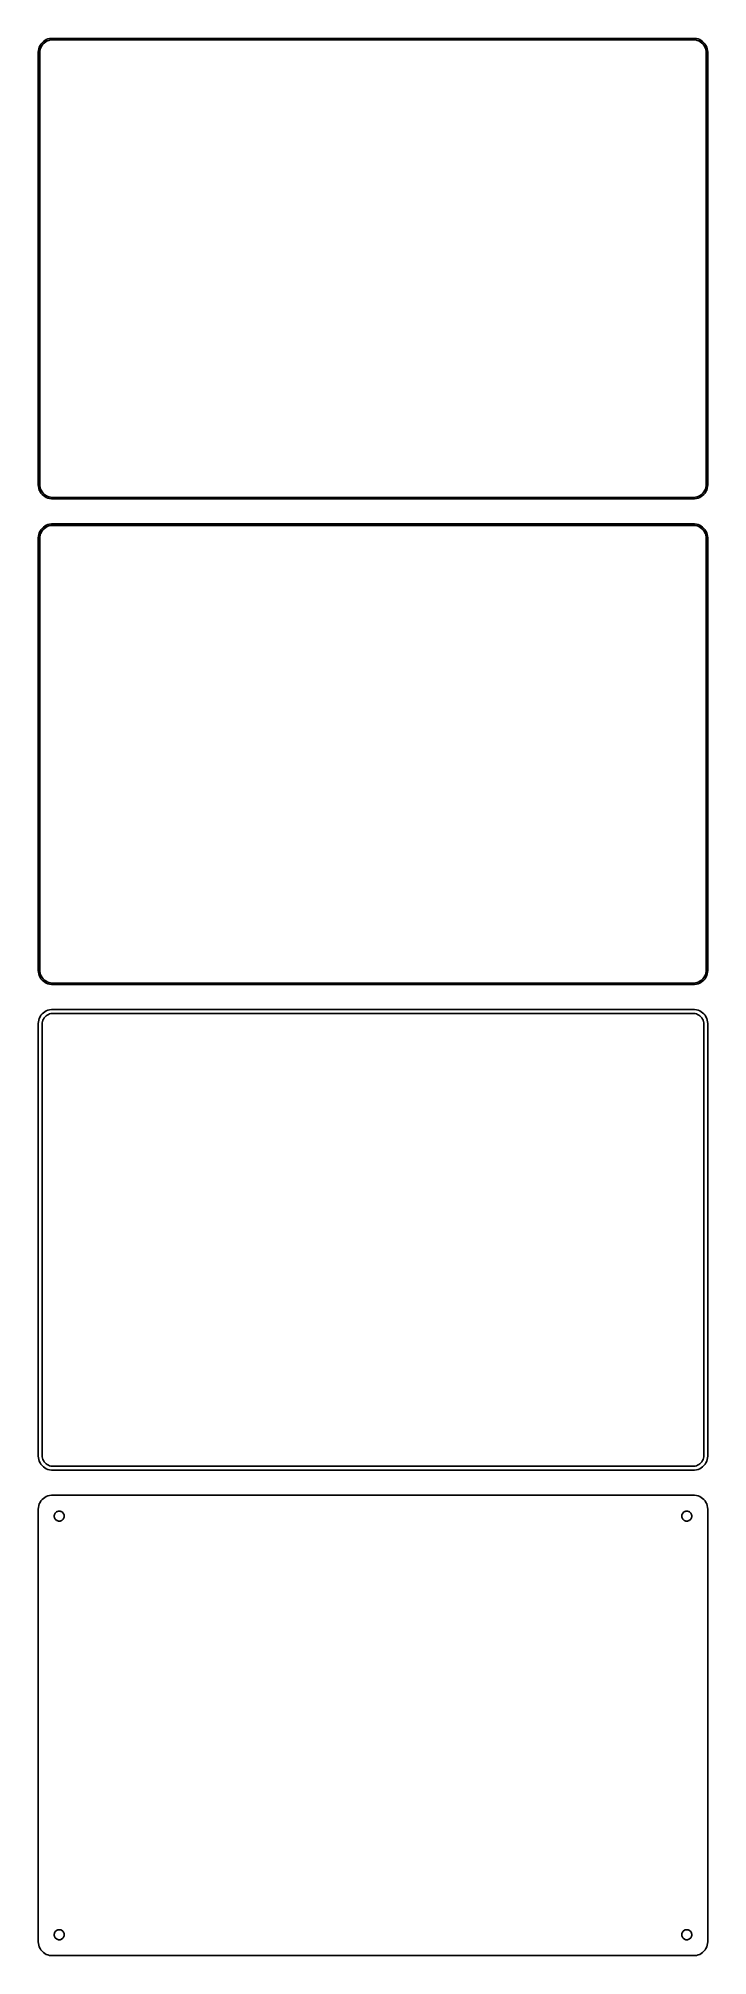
# Model space of a CAD drawing. Header units: metres. Extents: x -120 to 120, y 440 to 1126.
import ezdxf

# ---------------------------------------------------------------- set-up
doc = ezdxf.new("R2010")
doc.units = ezdxf.units.M

msp = doc.modelspace()

# ---------------------------------------------------------------- linework, layer by layer
for p, q in [((-119.961, 1122.13), (-120, 1121.5)), ((-120, 1121.5), (-120, 966.5)), ((-119.843, 1122.74), (-119.961, 1122.13)), ((-119.649, 1123.34), (-119.843, 1122.74)), ((-119.382, 1123.91), (-119.649, 1123.34)), ((-119.5, 1121.25), (-119.463, 1121.85)), ((-119.5, 966.75), (-119.5, 1121.25)), ((-119.463, 1121.85), (-119.351, 1122.43)), ((-119.045, 1124.44), (-119.382, 1123.91)), ((-119.351, 1122.43), (-119.166, 1123)), ((-119.166, 1123), (-118.912, 1123.54)), ((-118.645, 1124.92), (-119.045, 1124.44)), ((-118.912, 1123.54), (-118.593, 1124.04)), ((-118.187, 1125.35), (-118.645, 1124.92)), ((-118.593, 1124.04), (-118.213, 1124.5)), ((-118.213, 1124.5), (-117.778, 1124.91)), ((-117.679, 1125.72), (-118.187, 1125.35)), ((-117.778, 1124.91), (-117.295, 1125.26)), ((-117.129, 1126.02), (-117.679, 1125.72)), ((-117.295, 1125.26), (-116.772, 1125.55)), ((-116.545, 1126.26), (-117.129, 1126.02)), ((-116.772, 1125.55), (-116.218, 1125.77)), ((-115.937, 1126.41), (-116.545, 1126.26)), ((-116.218, 1125.77), (-115.64, 1125.92)), ((-115.314, 1126.49), (-115.937, 1126.41)), ((-115.64, 1125.92), (-115.048, 1125.99)), ((115.314, 1126.49), (-115.314, 1126.49)), ((-115.048, 1125.99), (115.048, 1125.99)), ((115.048, 1125.99), (115.64, 1125.92)), ((115.937, 1126.41), (115.314, 1126.49)), ((115.64, 1125.92), (116.218, 1125.77)), ((116.545, 1126.26), (115.937, 1126.41)), ((116.218, 1125.77), (116.772, 1125.55)), ((117.129, 1126.02), (116.545, 1126.26)), ((116.772, 1125.55), (117.295, 1125.26)), ((117.679, 1125.72), (117.129, 1126.02)), ((117.295, 1125.26), (117.778, 1124.91)), ((118.187, 1125.35), (117.679, 1125.72)), ((117.778, 1124.91), (118.213, 1124.5)), ((118.645, 1124.92), (118.187, 1125.35)), ((118.213, 1124.5), (118.593, 1124.04)), ((118.593, 1124.04), (118.912, 1123.54)), ((119.045, 1124.44), (118.645, 1124.92)), ((118.912, 1123.54), (119.166, 1123)), ((119.382, 1123.91), (119.045, 1124.44)), ((119.166, 1123), (119.351, 1122.43)), ((119.351, 1122.43), (119.463, 1121.85)), ((119.649, 1123.34), (119.382, 1123.91)), ((119.463, 1121.85), (119.5, 1121.25)), ((119.5, 1121.25), (119.5, 966.75)), ((119.843, 1122.74), (119.649, 1123.34)), ((119.961, 1122.13), (119.843, 1122.74)), ((120, 1121.5), (119.961, 1122.13)), ((120, 966.5), (120, 1121.5)), ((-120, 966.5), (-119.961, 965.873)), ((-119.961, 965.873), (-119.843, 965.257)), ((-119.843, 965.257), (-119.649, 964.659)), ((-119.649, 964.659), (-119.382, 964.091)), ((-119.463, 966.155), (-119.5, 966.75)), ((-119.351, 965.569), (-119.463, 966.155)), ((-119.382, 964.091), (-119.045, 963.561)), ((-119.166, 965.001), (-119.351, 965.569)), ((-118.912, 964.462), (-119.166, 965.001)), ((-119.045, 963.561), (-118.645, 963.077)), ((-118.593, 963.958), (-118.912, 964.462)), ((-118.645, 963.077), (-118.187, 962.647)), ((-118.213, 963.498), (-118.593, 963.958)), ((-117.778, 963.09), (-118.213, 963.498)), ((-118.187, 962.647), (-117.679, 962.278)), ((-117.295, 962.739), (-117.778, 963.09)), ((-117.679, 962.278), (-117.129, 961.976)), ((-116.772, 962.452), (-117.295, 962.739)), ((-117.129, 961.976), (-116.545, 961.745)), ((-116.218, 962.232), (-116.772, 962.452)), ((-115.64, 962.084), (-116.218, 962.232)), ((-115.048, 962.009), (-115.64, 962.084)), ((115.048, 962.009), (-115.048, 962.009)), ((115.64, 962.084), (115.048, 962.009)), ((116.218, 962.232), (115.64, 962.084)), ((116.772, 962.452), (116.218, 962.232)), ((116.545, 961.745), (117.129, 961.976)), ((117.295, 962.739), (116.772, 962.452)), ((117.129, 961.976), (117.679, 962.278)), ((117.778, 963.09), (117.295, 962.739)), ((117.679, 962.278), (118.187, 962.647)), ((118.213, 963.498), (117.778, 963.09)), ((118.187, 962.647), (118.645, 963.077)), ((118.593, 963.958), (118.213, 963.498)), ((118.912, 964.462), (118.593, 963.958)), ((118.645, 963.077), (119.045, 963.561)), ((119.166, 965.001), (118.912, 964.462)), ((119.045, 963.561), (119.382, 964.091)), ((119.351, 965.569), (119.166, 965.001)), ((119.463, 966.155), (119.351, 965.569)), ((119.382, 964.091), (119.649, 964.659)), ((119.5, 966.75), (119.463, 966.155)), ((119.649, 964.659), (119.843, 965.257)), ((119.843, 965.257), (119.961, 965.873)), ((119.961, 965.873), (120, 966.5)), ((-116.545, 961.745), (-115.937, 961.589)), ((-115.937, 961.589), (-115.314, 961.51)), ((-115.314, 961.51), (115.314, 961.51)), ((115.314, 961.51), (115.937, 961.589)), ((115.937, 961.589), (116.545, 961.745)), ((-119.961, 948.127), (-120, 947.5)), ((-119.843, 948.743), (-119.961, 948.127)), ((-119.649, 949.341), (-119.843, 948.743)), ((-119.382, 949.909), (-119.649, 949.341)), ((-119.463, 947.845), (-119.351, 948.431)), ((-119.045, 950.439), (-119.382, 949.909)), ((-119.351, 948.431), (-119.166, 948.999)), ((-119.166, 948.999), (-118.912, 949.538)), ((-118.645, 950.923), (-119.045, 950.439)), ((-118.912, 949.538), (-118.593, 950.042)), ((-118.187, 951.353), (-118.645, 950.923)), ((-118.593, 950.042), (-118.213, 950.502)), ((-118.213, 950.502), (-117.778, 950.91)), ((-117.679, 951.722), (-118.187, 951.353)), ((-117.778, 950.91), (-117.295, 951.261)), ((-117.129, 952.024), (-117.679, 951.722)), ((-117.295, 951.261), (-116.772, 951.548)), ((-116.545, 952.255), (-117.129, 952.024)), ((-116.772, 951.548), (-116.218, 951.768)), ((-115.937, 952.411), (-116.545, 952.255)), ((-116.218, 951.768), (-115.64, 951.916)), ((-115.314, 952.49), (-115.937, 952.411)), ((-115.64, 951.916), (-115.048, 951.991)), ((115.314, 952.49), (-115.314, 952.49)), ((-115.048, 951.991), (115.048, 951.991)), ((115.048, 951.991), (115.64, 951.916)), ((115.937, 952.411), (115.314, 952.49)), ((115.64, 951.916), (116.218, 951.768)), ((116.545, 952.255), (115.937, 952.411)), ((116.218, 951.768), (116.772, 951.548)), ((117.129, 952.024), (116.545, 952.255)), ((116.772, 951.548), (117.295, 951.261)), ((117.679, 951.722), (117.129, 952.024)), ((117.295, 951.261), (117.778, 950.91)), ((118.187, 951.353), (117.679, 951.722)), ((117.778, 950.91), (118.213, 950.502)), ((118.645, 950.923), (118.187, 951.353)), ((118.213, 950.502), (118.593, 950.042)), ((118.593, 950.042), (118.912, 949.538)), ((119.045, 950.439), (118.645, 950.923)), ((118.912, 949.538), (119.166, 948.999)), ((119.382, 949.909), (119.045, 950.439)), ((119.166, 948.999), (119.351, 948.431)), ((119.351, 948.431), (119.463, 947.845)), ((119.649, 949.341), (119.382, 949.909)), ((119.843, 948.743), (119.649, 949.341)), ((119.961, 948.127), (119.843, 948.743)), ((120, 947.5), (119.961, 948.127)), ((-120, 947.5), (-120, 792.5)), ((-119.5, 947.25), (-119.463, 947.845)), ((-119.5, 792.75), (-119.5, 947.25)), ((119.463, 947.845), (119.5, 947.25)), ((119.5, 947.25), (119.5, 792.75)), ((120, 792.5), (120, 947.5)), ((-120, 792.5), (-119.961, 791.873)), ((-119.961, 791.873), (-119.843, 791.257)), ((-119.843, 791.257), (-119.649, 790.659)), ((-119.649, 790.659), (-119.382, 790.091)), ((-119.463, 792.155), (-119.5, 792.75)), ((-119.351, 791.569), (-119.463, 792.155)), ((-119.382, 790.091), (-119.045, 789.561)), ((-119.166, 791.001), (-119.351, 791.569)), ((-118.912, 790.462), (-119.166, 791.001)), ((-118.593, 789.958), (-118.912, 790.462)), ((118.912, 790.462), (118.593, 789.958)), ((119.166, 791.001), (118.912, 790.462)), ((119.045, 789.561), (119.382, 790.091)), ((119.351, 791.569), (119.166, 791.001)), ((119.463, 792.155), (119.351, 791.569)), ((119.382, 790.091), (119.649, 790.659)), ((119.5, 792.75), (119.463, 792.155)), ((119.649, 790.659), (119.843, 791.257)), ((119.843, 791.257), (119.961, 791.873)), ((119.961, 791.873), (120, 792.5)), ((-119.045, 789.561), (-118.645, 789.077)), ((-118.645, 789.077), (-118.187, 788.647)), ((-118.213, 789.498), (-118.593, 789.958)), ((-117.778, 789.09), (-118.213, 789.498)), ((-118.187, 788.647), (-117.679, 788.278)), ((-117.295, 788.739), (-117.778, 789.09)), ((-117.679, 788.278), (-117.129, 787.976)), ((-116.772, 788.452), (-117.295, 788.739)), ((-117.129, 787.976), (-116.545, 787.745)), ((-116.218, 788.232), (-116.772, 788.452)), ((-116.545, 787.745), (-115.937, 787.589)), ((-115.64, 788.084), (-116.218, 788.232)), ((-115.937, 787.589), (-115.314, 787.51)), ((-115.048, 788.009), (-115.64, 788.084)), ((-115.314, 787.51), (115.314, 787.51)), ((115.048, 788.009), (-115.048, 788.009)), ((115.64, 788.084), (115.048, 788.009)), ((115.314, 787.51), (115.937, 787.589)), ((116.218, 788.232), (115.64, 788.084)), ((115.937, 787.589), (116.545, 787.745)), ((116.772, 788.452), (116.218, 788.232)), ((116.545, 787.745), (117.129, 787.976)), ((117.295, 788.739), (116.772, 788.452)), ((117.129, 787.976), (117.679, 788.278)), ((117.778, 789.09), (117.295, 788.739)), ((117.679, 788.278), (118.187, 788.647)), ((118.213, 789.498), (117.778, 789.09)), ((118.187, 788.647), (118.645, 789.077)), ((118.593, 789.958), (118.213, 789.498)), ((118.645, 789.077), (119.045, 789.561)), ((-119.045, 776.439), (-119.382, 775.909)), ((-118.645, 776.923), (-119.045, 776.439)), ((-118.187, 777.353), (-118.645, 776.923)), ((-117.679, 777.722), (-118.187, 777.353)), ((-117.129, 778.024), (-117.679, 777.722)), ((-117.216, 776.231), (-116.823, 776.517)), ((-116.545, 778.255), (-117.129, 778.024)), ((-116.823, 776.517), (-116.398, 776.751)), ((-115.937, 778.411), (-116.545, 778.255)), ((-116.398, 776.751), (-115.946, 776.93)), ((-115.946, 776.93), (-115.475, 777.051)), ((-115.314, 778.49), (-115.937, 778.411)), ((-115.475, 777.051), (-114.993, 777.112)), ((115.314, 778.49), (-115.314, 778.49)), ((-114.993, 777.112), (114.993, 777.112)), ((114.993, 777.112), (115.475, 777.051)), ((115.937, 778.411), (115.314, 778.49)), ((115.475, 777.051), (115.946, 776.93)), ((116.545, 778.255), (115.937, 778.411)), ((115.946, 776.93), (116.398, 776.751)), ((116.398, 776.751), (116.823, 776.517)), ((117.129, 778.024), (116.545, 778.255)), ((116.823, 776.517), (117.216, 776.231)), ((117.679, 777.722), (117.129, 778.024)), ((118.187, 777.353), (117.679, 777.722)), ((118.645, 776.923), (118.187, 777.353)), ((119.045, 776.439), (118.645, 776.923)), ((119.382, 775.909), (119.045, 776.439)), ((-119.961, 774.127), (-120, 773.5)), ((-120, 773.5), (-120, 618.5)), ((-119.843, 774.743), (-119.961, 774.127)), ((-119.649, 775.341), (-119.843, 774.743)), ((-119.382, 775.909), (-119.649, 775.341)), ((-118.619, 773.25), (-118.589, 773.735)), ((-118.619, 618.75), (-118.619, 773.25)), ((-118.589, 773.735), (-118.498, 774.212)), ((-118.498, 774.212), (-118.348, 774.674)), ((-118.348, 774.674), (-118.141, 775.114)), ((-118.141, 775.114), (-117.88, 775.524)), ((-117.88, 775.524), (-117.571, 775.899)), ((-117.571, 775.899), (-117.216, 776.231)), ((117.216, 776.231), (117.571, 775.899)), ((117.571, 775.899), (117.88, 775.524)), ((117.88, 775.524), (118.141, 775.114)), ((118.141, 775.114), (118.348, 774.674)), ((118.348, 774.674), (118.498, 774.212)), ((118.498, 774.212), (118.589, 773.735)), ((118.589, 773.735), (118.619, 773.25)), ((118.619, 773.25), (118.619, 618.75)), ((119.649, 775.341), (119.382, 775.909)), ((119.843, 774.743), (119.649, 775.341)), ((119.961, 774.127), (119.843, 774.743)), ((120, 773.5), (119.961, 774.127)), ((120, 618.5), (120, 773.5)), ((-120, 618.5), (-119.961, 617.873)), ((-118.589, 618.265), (-118.619, 618.75)), ((118.619, 618.75), (118.589, 618.265)), ((119.961, 617.873), (120, 618.5)), ((-119.961, 617.873), (-119.843, 617.257)), ((-119.843, 617.257), (-119.649, 616.659)), ((-119.649, 616.659), (-119.382, 616.091)), ((-119.382, 616.091), (-119.045, 615.561)), ((-119.045, 615.561), (-118.645, 615.077)), ((-118.645, 615.077), (-118.187, 614.647)), ((-118.498, 617.788), (-118.589, 618.265)), ((-118.348, 617.326), (-118.498, 617.788)), ((-118.141, 616.886), (-118.348, 617.326)), ((-118.187, 614.647), (-117.679, 614.278)), ((-117.88, 616.476), (-118.141, 616.886)), ((-117.571, 616.101), (-117.88, 616.476)), ((-117.679, 614.278), (-117.129, 613.976)), ((-117.216, 615.769), (-117.571, 616.101)), ((-116.823, 615.483), (-117.216, 615.769)), ((-117.129, 613.976), (-116.545, 613.745)), ((-116.398, 615.249), (-116.823, 615.483)), ((-116.545, 613.745), (-115.937, 613.589)), ((-115.946, 615.07), (-116.398, 615.249)), ((-115.475, 614.949), (-115.946, 615.07)), ((-115.937, 613.589), (-115.314, 613.51)), ((-114.993, 614.888), (-115.475, 614.949)), ((-115.314, 613.51), (115.314, 613.51)), ((114.993, 614.888), (-114.993, 614.888)), ((115.475, 614.949), (114.993, 614.888)), ((115.314, 613.51), (115.937, 613.589)), ((115.946, 615.07), (115.475, 614.949)), ((115.937, 613.589), (116.545, 613.745)), ((116.398, 615.249), (115.946, 615.07)), ((116.823, 615.483), (116.398, 615.249)), ((116.545, 613.745), (117.129, 613.976)), ((117.216, 615.769), (116.823, 615.483)), ((117.129, 613.976), (117.679, 614.278)), ((117.571, 616.101), (117.216, 615.769)), ((117.88, 616.476), (117.571, 616.101)), ((117.679, 614.278), (118.187, 614.647)), ((118.141, 616.886), (117.88, 616.476)), ((118.348, 617.326), (118.141, 616.886)), ((118.187, 614.647), (118.645, 615.077)), ((118.498, 617.788), (118.348, 617.326)), ((118.589, 618.265), (118.498, 617.788)), ((118.645, 615.077), (119.045, 615.561)), ((119.045, 615.561), (119.382, 616.091)), ((119.382, 616.091), (119.649, 616.659)), ((119.649, 616.659), (119.843, 617.257)), ((119.843, 617.257), (119.961, 617.873)), ((-119.961, 600.127), (-120, 599.5)), ((-120, 599.5), (-120, 444.5)), ((-119.843, 600.743), (-119.961, 600.127)), ((-119.649, 601.341), (-119.843, 600.743)), ((-119.382, 601.909), (-119.649, 601.341)), ((-119.045, 602.439), (-119.382, 601.909)), ((-118.645, 602.923), (-119.045, 602.439)), ((-118.187, 603.353), (-118.645, 602.923)), ((-117.679, 603.722), (-118.187, 603.353)), ((-117.129, 604.024), (-117.679, 603.722)), ((-116.545, 604.255), (-117.129, 604.024)), ((-115.937, 604.411), (-116.545, 604.255)), ((-115.314, 604.49), (-115.937, 604.411)), ((115.314, 604.49), (-115.314, 604.49)), ((-114.174, 597.663), (-114.077, 597.867)), ((-114.077, 597.867), (-113.956, 598.058)), ((-113.956, 598.058), (-113.812, 598.232)), ((-113.812, 598.232), (-113.647, 598.387)), ((-113.647, 598.387), (-113.464, 598.52)), ((-113.464, 598.52), (-113.266, 598.629)), ((-113.266, 598.629), (-113.056, 598.712)), ((-113.056, 598.712), (-112.837, 598.768)), ((-112.837, 598.768), (-112.613, 598.796)), ((-112.613, 598.796), (-112.387, 598.796)), ((-112.387, 598.796), (-112.163, 598.768)), ((-112.163, 598.768), (-111.944, 598.712)), ((-111.944, 598.712), (-111.734, 598.629)), ((-111.734, 598.629), (-111.536, 598.52)), ((-111.536, 598.52), (-111.353, 598.387)), ((-111.353, 598.387), (-111.188, 598.232)), ((-111.188, 598.232), (-111.044, 598.058)), ((-111.044, 598.058), (-110.923, 597.867)), ((-110.923, 597.867), (-110.826, 597.663)), ((110.826, 597.663), (110.923, 597.867)), ((110.923, 597.867), (111.044, 598.058)), ((111.044, 598.058), (111.188, 598.232)), ((111.188, 598.232), (111.353, 598.387)), ((111.353, 598.387), (111.536, 598.52)), ((111.536, 598.52), (111.734, 598.629)), ((111.734, 598.629), (111.944, 598.712)), ((111.944, 598.712), (112.163, 598.768)), ((112.163, 598.768), (112.387, 598.796)), ((112.387, 598.796), (112.613, 598.796)), ((112.613, 598.796), (112.837, 598.768)), ((112.837, 598.768), (113.056, 598.712)), ((113.056, 598.712), (113.266, 598.629)), ((113.266, 598.629), (113.464, 598.52)), ((113.464, 598.52), (113.647, 598.387)), ((113.647, 598.387), (113.812, 598.232)), ((113.812, 598.232), (113.956, 598.058)), ((113.956, 598.058), (114.077, 597.867)), ((114.077, 597.867), (114.174, 597.663)), ((115.937, 604.411), (115.314, 604.49)), ((116.545, 604.255), (115.937, 604.411)), ((117.129, 604.024), (116.545, 604.255)), ((117.679, 603.722), (117.129, 604.024)), ((118.187, 603.353), (117.679, 603.722)), ((118.645, 602.923), (118.187, 603.353)), ((119.045, 602.439), (118.645, 602.923)), ((119.382, 601.909), (119.045, 602.439)), ((119.649, 601.341), (119.382, 601.909)), ((119.843, 600.743), (119.649, 601.341)), ((119.961, 600.127), (119.843, 600.743)), ((120, 599.5), (119.961, 600.127)), ((120, 444.5), (120, 599.5)), ((-114.3, 597), (-114.286, 597.226)), ((-114.286, 596.774), (-114.3, 597)), ((-114.286, 597.226), (-114.243, 597.448)), ((-114.243, 596.552), (-114.286, 596.774)), ((-114.243, 597.448), (-114.174, 597.663)), ((-114.174, 596.337), (-114.243, 596.552)), ((-114.077, 596.133), (-114.174, 596.337)), ((-113.956, 595.942), (-114.077, 596.133)), ((-113.812, 595.768), (-113.956, 595.942)), ((-113.647, 595.613), (-113.812, 595.768)), ((-113.464, 595.48), (-113.647, 595.613)), ((-113.266, 595.371), (-113.464, 595.48)), ((-113.056, 595.288), (-113.266, 595.371)), ((-112.837, 595.232), (-113.056, 595.288)), ((-112.613, 595.204), (-112.837, 595.232)), ((-112.387, 595.204), (-112.613, 595.204)), ((-112.163, 595.232), (-112.387, 595.204)), ((-111.944, 595.288), (-112.163, 595.232)), ((-111.734, 595.371), (-111.944, 595.288)), ((-111.536, 595.48), (-111.734, 595.371)), ((-111.353, 595.613), (-111.536, 595.48)), ((-111.188, 595.768), (-111.353, 595.613)), ((-111.044, 595.942), (-111.188, 595.768)), ((-110.923, 596.133), (-111.044, 595.942)), ((-110.826, 596.337), (-110.923, 596.133)), ((-110.826, 597.663), (-110.757, 597.448)), ((-110.757, 596.552), (-110.826, 596.337)), ((-110.757, 597.448), (-110.714, 597.226)), ((-110.714, 596.774), (-110.757, 596.552)), ((-110.714, 597.226), (-110.7, 597)), ((-110.7, 597), (-110.714, 596.774)), ((110.7, 597), (110.714, 597.226)), ((110.714, 596.774), (110.7, 597)), ((110.714, 597.226), (110.757, 597.448)), ((110.757, 596.552), (110.714, 596.774)), ((110.757, 597.448), (110.826, 597.663)), ((110.826, 596.337), (110.757, 596.552)), ((110.923, 596.133), (110.826, 596.337)), ((111.044, 595.942), (110.923, 596.133)), ((111.188, 595.768), (111.044, 595.942)), ((111.353, 595.613), (111.188, 595.768)), ((111.536, 595.48), (111.353, 595.613)), ((111.734, 595.371), (111.536, 595.48)), ((111.944, 595.288), (111.734, 595.371)), ((112.163, 595.232), (111.944, 595.288)), ((112.387, 595.204), (112.163, 595.232)), ((112.613, 595.204), (112.387, 595.204)), ((112.837, 595.232), (112.613, 595.204)), ((113.056, 595.288), (112.837, 595.232)), ((113.266, 595.371), (113.056, 595.288)), ((113.464, 595.48), (113.266, 595.371)), ((113.647, 595.613), (113.464, 595.48)), ((113.812, 595.768), (113.647, 595.613)), ((113.956, 595.942), (113.812, 595.768)), ((114.077, 596.133), (113.956, 595.942)), ((114.174, 596.337), (114.077, 596.133)), ((114.174, 597.663), (114.243, 597.448)), ((114.243, 596.552), (114.174, 596.337)), ((114.243, 597.448), (114.286, 597.226)), ((114.286, 596.774), (114.243, 596.552)), ((114.286, 597.226), (114.3, 597)), ((114.3, 597), (114.286, 596.774)), ((-114.3, 447), (-114.286, 447.226)), ((-114.286, 446.774), (-114.3, 447)), ((-114.286, 447.226), (-114.243, 447.448)), ((-114.243, 446.552), (-114.286, 446.774)), ((-114.243, 447.448), (-114.174, 447.663)), ((-114.174, 446.337), (-114.243, 446.552)), ((-114.174, 447.663), (-114.077, 447.867)), ((-114.077, 447.867), (-113.956, 448.058)), ((-113.956, 448.058), (-113.812, 448.232)), ((-113.812, 448.232), (-113.647, 448.387)), ((-113.647, 448.387), (-113.464, 448.52)), ((-113.464, 448.52), (-113.266, 448.629)), ((-113.266, 448.629), (-113.056, 448.712)), ((-113.056, 448.712), (-112.837, 448.768)), ((-112.837, 448.768), (-112.613, 448.796)), ((-112.613, 448.796), (-112.387, 448.796)), ((-112.387, 448.796), (-112.163, 448.768)), ((-112.163, 448.768), (-111.944, 448.712)), ((-111.944, 448.712), (-111.734, 448.629)), ((-111.734, 448.629), (-111.536, 448.52)), ((-111.536, 448.52), (-111.353, 448.387)), ((-111.353, 448.387), (-111.188, 448.232)), ((-111.188, 448.232), (-111.044, 448.058)), ((-111.044, 448.058), (-110.923, 447.867)), ((-110.923, 447.867), (-110.826, 447.663)), ((-110.826, 447.663), (-110.757, 447.448)), ((-110.757, 446.552), (-110.826, 446.337)), ((-110.757, 447.448), (-110.714, 447.226)), ((-110.714, 446.774), (-110.757, 446.552)), ((-110.714, 447.226), (-110.7, 447)), ((-110.7, 447), (-110.714, 446.774)), ((110.7, 447), (110.714, 447.226)), ((110.714, 446.774), (110.7, 447)), ((110.714, 447.226), (110.757, 447.448)), ((110.757, 446.552), (110.714, 446.774)), ((110.757, 447.448), (110.826, 447.663)), ((110.826, 446.337), (110.757, 446.552)), ((110.826, 447.663), (110.923, 447.867)), ((110.923, 447.867), (111.044, 448.058)), ((111.044, 448.058), (111.188, 448.232)), ((111.188, 448.232), (111.353, 448.387)), ((111.353, 448.387), (111.536, 448.52)), ((111.536, 448.52), (111.734, 448.629)), ((111.734, 448.629), (111.944, 448.712)), ((111.944, 448.712), (112.163, 448.768)), ((112.163, 448.768), (112.387, 448.796)), ((112.387, 448.796), (112.613, 448.796)), ((112.613, 448.796), (112.837, 448.768)), ((112.837, 448.768), (113.056, 448.712)), ((113.056, 448.712), (113.266, 448.629)), ((113.266, 448.629), (113.464, 448.52)), ((113.464, 448.52), (113.647, 448.387)), ((113.647, 448.387), (113.812, 448.232)), ((113.812, 448.232), (113.956, 448.058)), ((113.956, 448.058), (114.077, 447.867)), ((114.077, 447.867), (114.174, 447.663)), ((114.174, 447.663), (114.243, 447.448)), ((114.243, 446.552), (114.174, 446.337)), ((114.243, 447.448), (114.286, 447.226)), ((114.286, 446.774), (114.243, 446.552)), ((114.286, 447.226), (114.3, 447)), ((114.3, 447), (114.286, 446.774)), ((-120, 444.5), (-119.961, 443.873)), ((-119.961, 443.873), (-119.843, 443.257)), ((-119.843, 443.257), (-119.649, 442.659)), ((-119.649, 442.659), (-119.382, 442.091)), ((-119.382, 442.091), (-119.045, 441.561)), ((-119.045, 441.561), (-118.645, 441.077)), ((-118.645, 441.077), (-118.187, 440.647)), ((-118.187, 440.647), (-117.679, 440.278)), ((-117.679, 440.278), (-117.129, 439.976)), ((-117.129, 439.976), (-116.545, 439.745)), ((-116.545, 439.745), (-115.937, 439.589)), ((-114.077, 446.133), (-114.174, 446.337)), ((-113.956, 445.942), (-114.077, 446.133)), ((-113.812, 445.768), (-113.956, 445.942)), ((-113.647, 445.613), (-113.812, 445.768)), ((-113.464, 445.48), (-113.647, 445.613)), ((-113.266, 445.371), (-113.464, 445.48)), ((-113.056, 445.288), (-113.266, 445.371)), ((-112.837, 445.232), (-113.056, 445.288)), ((-112.613, 445.204), (-112.837, 445.232)), ((-112.387, 445.204), (-112.613, 445.204)), ((-112.163, 445.232), (-112.387, 445.204)), ((-111.944, 445.288), (-112.163, 445.232)), ((-111.734, 445.371), (-111.944, 445.288)), ((-111.536, 445.48), (-111.734, 445.371)), ((-111.353, 445.613), (-111.536, 445.48)), ((-111.188, 445.768), (-111.353, 445.613)), ((-111.044, 445.942), (-111.188, 445.768)), ((-110.923, 446.133), (-111.044, 445.942)), ((-110.826, 446.337), (-110.923, 446.133)), ((110.923, 446.133), (110.826, 446.337)), ((111.044, 445.942), (110.923, 446.133)), ((111.188, 445.768), (111.044, 445.942)), ((111.353, 445.613), (111.188, 445.768)), ((111.536, 445.48), (111.353, 445.613)), ((111.734, 445.371), (111.536, 445.48)), ((111.944, 445.288), (111.734, 445.371)), ((112.163, 445.232), (111.944, 445.288)), ((112.387, 445.204), (112.163, 445.232)), ((112.613, 445.204), (112.387, 445.204)), ((112.837, 445.232), (112.613, 445.204)), ((113.056, 445.288), (112.837, 445.232)), ((113.266, 445.371), (113.056, 445.288)), ((113.464, 445.48), (113.266, 445.371)), ((113.647, 445.613), (113.464, 445.48)), ((113.812, 445.768), (113.647, 445.613)), ((113.956, 445.942), (113.812, 445.768)), ((114.077, 446.133), (113.956, 445.942)), ((114.174, 446.337), (114.077, 446.133)), ((115.937, 439.589), (116.545, 439.745)), ((116.545, 439.745), (117.129, 439.976)), ((117.129, 439.976), (117.679, 440.278)), ((117.679, 440.278), (118.187, 440.647)), ((118.187, 440.647), (118.645, 441.077)), ((118.645, 441.077), (119.045, 441.561)), ((119.045, 441.561), (119.382, 442.091)), ((119.382, 442.091), (119.649, 442.659)), ((119.649, 442.659), (119.843, 443.257)), ((119.843, 443.257), (119.961, 443.873)), ((119.961, 443.873), (120, 444.5)), ((-115.937, 439.589), (-115.314, 439.51)), ((-115.314, 439.51), (115.314, 439.51)), ((115.314, 439.51), (115.937, 439.589))]:
    msp.add_line(p, q)

doc.saveas('drawing.dxf')
